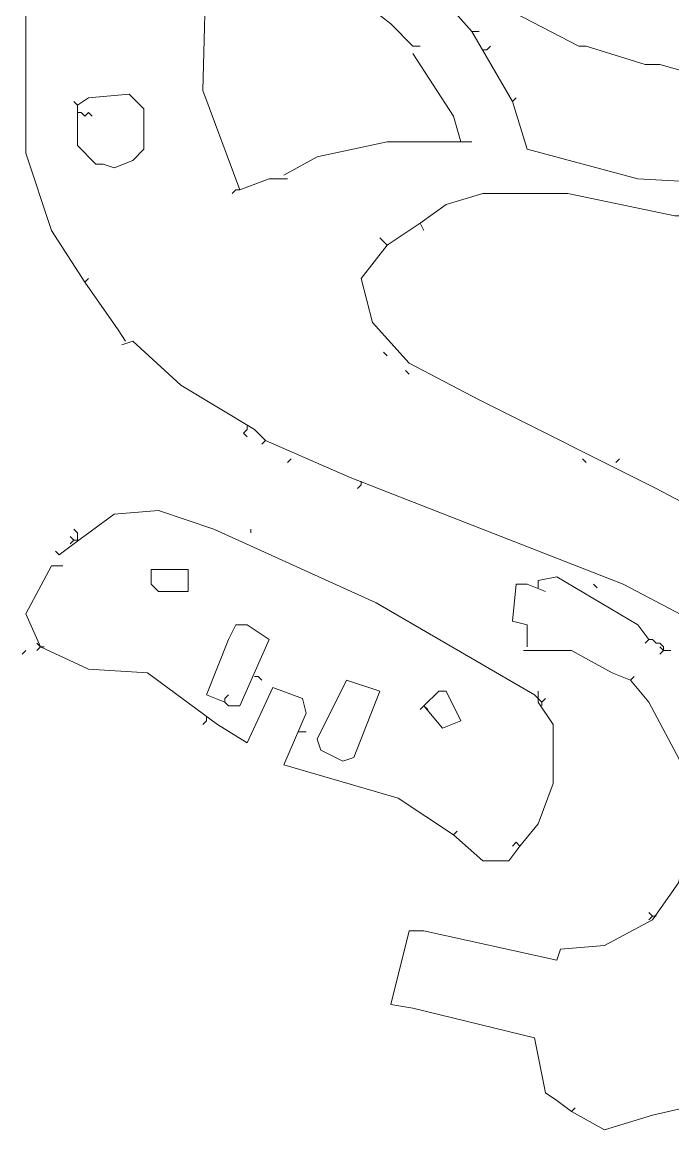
# Model space of a CAD drawing. Header units: millimetres. Extents: x -91 to 120, y -182 to 176.
# Drawn here: x -89.5 to -27.9, y -182 to -77.2 of the extents above; entities that cross this region are included whole.
import ezdxf

# ---------------------------------------------------------------- set-up
doc = ezdxf.new("R2010")
doc.units = ezdxf.units.MM
doc.header["$MEASUREMENT"] = 0
doc.layers.add('Katman 1', color=7, linetype='Continuous')

msp = doc.modelspace()

# ---------------------------------------------------------------- linework, layer by layer
at = {"layer": 'Katman 1', "lineweight": 9}
for points, knots in [([(-83.5782, -101.816), (-83.5782, -101.816), (-86.7177, -96.9323), (-86.7177, -96.9323), (-86.7177, -96.9323), (-86.7177, -96.9323), (-89.1596, -89.6067), (-89.1596, -89.6067), (-89.1596, -89.6067), (-89.1596, -89.6067), (-89.1596, -26.816), (-89.1596, -26.816), (-89.1596, -26.816), (-89.1596, -26.816), (-82.5317, -26.4672), (-82.5317, -26.4672), (-82.5317, -26.4672), (-82.5317, -26.4672), (-82.5317, -22.9788), (-82.5317, -22.9788), (-82.5317, -22.9788), (-82.5317, -22.9788), (-88.8107, -22.6299), (-88.8107, -22.6299), (-88.8107, -22.6299), (-88.8107, -22.6299), (-88.4619, 8.0677), (-88.4619, 8.0677), (-88.4619, 8.0677), (-88.4619, 8.0677), (-85.3224, 9.4631), (-85.3224, 9.4631), (-85.3224, 9.4631), (-85.3224, 9.4631), (-82.1828, 9.4631), (-82.1828, 9.4631), (-82.1828, 9.4631), (-82.1828, 9.4631), (-77.2991, 7.0212), (-77.2991, 7.0212), (-77.2991, 7.0212), (-77.2991, 7.0212), (-74.8572, 3.5329), (-74.8572, 3.5329), (-74.8572, 3.5329), (-74.8572, 3.5329), (-74.5084, -8.3276), (-74.5084, -8.3276), (-74.5084, -8.3276), (-74.5084, -8.3276), (-72.7642, -8.3276), (-72.7642, -8.3276), (-72.7642, -8.3276), (-72.7642, -8.3276), (-73.1131, -18.4439), (-73.1131, -18.4439), (-73.1131, -18.4439), (-73.1131, -18.4439), (-74.8572, -18.4439), (-74.8572, -18.4439), (-74.8572, -18.4439), (-74.8572, -18.4439), (-74.8572, -31.002), (-74.8572, -31.002), (-74.8572, -31.002), (-74.8572, -31.002), (-73.1131, -31.6997), (-73.1131, -31.6997), (-73.1131, -31.6997), (-73.1131, -31.6997), (-72.7642, -31.3509), (-72.7642, -31.3509)], [0, 0, 0, 0, 0.05263158, 0.05263158, 0.05263158, 0.05263158, 0.10526316, 0.10526316, 0.10526316, 0.10526316, 0.15789474, 0.15789474, 0.15789474, 0.15789474, 0.21052632, 0.21052632, 0.21052632, 0.21052632, 0.26315789, 0.26315789, 0.26315789, 0.26315789, 0.31578947, 0.31578947, 0.31578947, 0.31578947, 0.36842105, 0.36842105, 0.36842105, 0.36842105, 0.42105263, 0.42105263, 0.42105263, 0.42105263, 0.47368421, 0.47368421, 0.47368421, 0.47368421, 0.52631579, 0.52631579, 0.52631579, 0.52631579, 0.57894737, 0.57894737, 0.57894737, 0.57894737, 0.63157895, 0.63157895, 0.63157895, 0.63157895, 0.68421053, 0.68421053, 0.68421053, 0.68421053, 0.73684211, 0.73684211, 0.73684211, 0.73684211, 0.78947368, 0.78947368, 0.78947368, 0.78947368, 0.84210526, 0.84210526, 0.84210526, 0.84210526, 0.89473684, 0.89473684, 0.89473684, 0.89473684, 1, 1, 1, 1]), ([(-68.927, -93.0951), (-68.927, -93.0951), (-72.4154, -83.6765), (-72.4154, -83.6765), (-72.4154, -83.6765), (-72.4154, -83.6765), (-72.0665, -70.4206), (-72.0665, -70.4206), (-72.0665, -70.4206), (-72.0665, -70.4206), (-66.1363, -70.4206), (-66.1363, -70.4206), (-66.1363, -70.4206), (-66.1363, -70.4206), (-59.5084, -73.5602), (-59.5084, -73.5602), (-59.5084, -73.5602), (-59.5084, -73.5602), (-54.6247, -77.3974), (-54.6247, -77.3974), (-54.6247, -77.3974), (-54.6247, -77.3974), (-52.5316, -79.4904), (-52.5316, -79.4904), (-52.5316, -79.4904), (-52.5316, -79.4904), (-51.834, -79.4904), (-51.834, -79.4904)], [0, 0, 0, 0, 0.125, 0.125, 0.125, 0.125, 0.25, 0.25, 0.25, 0.25, 0.375, 0.375, 0.375, 0.375, 0.5, 0.5, 0.5, 0.5, 0.625, 0.625, 0.625, 0.625, 0.75, 0.75, 0.75, 0.75, 1, 1, 1, 1]), ([(-46.9503, -78.0951), (-46.9503, -78.0951), (-52.1828, -72.1648), (-52.1828, -72.1648), (-52.1828, -72.1648), (-52.1828, -72.1648), (-51.4851, -72.1648), (-51.4851, -72.1648), (-51.4851, -72.1648), (-51.4851, -72.1648), (-51.4851, -72.8625), (-51.4851, -72.8625)], [0, 0, 0, 0, 0.25, 0.25, 0.25, 0.25, 0.5, 0.5, 0.5, 0.5, 1, 1, 1, 1]), ([(-45.9038, -74.9555), (-45.9038, -74.9555), (-45.5549, -74.9555), (-45.5549, -74.9555), (-45.5549, -74.9555), (-45.5549, -74.9555), (-36.834, -79.4904), (-36.834, -79.4904), (-36.834, -79.4904), (-36.834, -79.4904), (-36.1363, -79.4904), (-36.1363, -79.4904), (-36.1363, -79.4904), (-36.1363, -79.4904), (-30.5549, -81.2346), (-30.5549, -81.2346), (-30.5549, -81.2346), (-30.5549, -81.2346), (-29.1596, -81.2346), (-29.1596, -81.2346), (-29.1596, -81.2346), (-29.1596, -81.2346), (-26.7177, -81.9323), (-26.7177, -81.9323), (-26.7177, -81.9323), (-26.7177, -81.9323), (-22.5317, -81.9323), (-22.5317, -81.9323), (-22.5317, -81.9323), (-22.5317, -81.9323), (-20.4386, -82.2811), (-20.4386, -82.2811), (-20.4386, -82.2811), (-20.4386, -82.2811), (-9.9735, -80.8858), (-9.9735, -80.8858), (-9.9735, -80.8858), (-9.9735, -80.8858), (0.4916, -76.6997), (0.4916, -76.6997), (0.4916, -76.6997), (0.4916, -76.6997), (3.6311, -74.9555), (3.6311, -74.9555), (3.6311, -74.9555), (3.6311, -74.9555), (4.3288, -75.3044), (4.3288, -75.3044)], [0, 0, 0, 0, 0.07692308, 0.07692308, 0.07692308, 0.07692308, 0.15384615, 0.15384615, 0.15384615, 0.15384615, 0.23076923, 0.23076923, 0.23076923, 0.23076923, 0.30769231, 0.30769231, 0.30769231, 0.30769231, 0.38461538, 0.38461538, 0.38461538, 0.38461538, 0.46153846, 0.46153846, 0.46153846, 0.46153846, 0.53846154, 0.53846154, 0.53846154, 0.53846154, 0.61538462, 0.61538462, 0.61538462, 0.61538462, 0.69230769, 0.69230769, 0.69230769, 0.69230769, 0.76923077, 0.76923077, 0.76923077, 0.76923077, 0.84615385, 0.84615385, 0.84615385, 0.84615385, 1, 1, 1, 1]), ([(-43.113, -84.723), (-43.113, -84.723), (-46.9503, -78.0951), (-46.9503, -78.0951), (-46.9503, -78.0951), (-46.9503, -78.0951), (-46.2526, -78.0951), (-46.2526, -78.0951)], [0, 0, 0, 0, 0.33333333, 0.33333333, 0.33333333, 0.33333333, 1, 1, 1, 1]), ([(-45.9038, -79.8393), (-45.9038, -79.8393), (-45.5549, -79.8393), (-45.5549, -79.8393), (-45.5549, -79.8393), (-45.5549, -79.8393), (-45.2061, -79.4904), (-45.2061, -79.4904)], [0, 0, 0, 0, 0.33333333, 0.33333333, 0.33333333, 0.33333333, 1, 1, 1, 1]), ([(-47.9968, -88.5602), (-47.9968, -88.5602), (-48.6944, -86.1183), (-48.6944, -86.1183), (-48.6944, -86.1183), (-48.6944, -86.1183), (-52.5316, -80.1881), (-52.5316, -80.1881)], [0, 0, 0, 0, 0.33333333, 0.33333333, 0.33333333, 0.33333333, 1, 1, 1, 1]), ([(-84.2758, -85.7695), (-84.2758, -85.7695), (-84.2758, -85.0718), (-84.2758, -85.0718), (-84.2758, -85.0718), (-84.2758, -85.0718), (-84.6247, -84.723), (-84.6247, -84.723)], [0, 0, 0, 0, 0.33333333, 0.33333333, 0.33333333, 0.33333333, 1, 1, 1, 1]), ([(-84.2758, -85.7695), (-84.2758, -85.7695), (-84.2758, -88.909), (-84.2758, -88.909), (-84.2758, -88.909), (-84.2758, -88.909), (-82.5317, -90.6532), (-82.5317, -90.6532), (-82.5317, -90.6532), (-82.5317, -90.6532), (-81.834, -90.6532), (-81.834, -90.6532), (-81.834, -90.6532), (-81.834, -90.6532), (-80.7875, -91.002), (-80.7875, -91.002), (-80.7875, -91.002), (-80.7875, -91.002), (-79.0433, -90.3044), (-79.0433, -90.3044), (-79.0433, -90.3044), (-79.0433, -90.3044), (-77.9968, -89.2579), (-77.9968, -89.2579), (-77.9968, -89.2579), (-77.9968, -89.2579), (-77.9968, -85.4206), (-77.9968, -85.4206), (-77.9968, -85.4206), (-77.9968, -85.4206), (-79.3921, -84.0253), (-79.3921, -84.0253), (-79.3921, -84.0253), (-79.3921, -84.0253), (-83.2293, -84.3741), (-83.2293, -84.3741), (-83.2293, -84.3741), (-83.2293, -84.3741), (-84.2758, -85.0718), (-84.2758, -85.0718)], [0, 0, 0, 0, 0.09090909, 0.09090909, 0.09090909, 0.09090909, 0.18181818, 0.18181818, 0.18181818, 0.18181818, 0.27272727, 0.27272727, 0.27272727, 0.27272727, 0.36363636, 0.36363636, 0.36363636, 0.36363636, 0.45454545, 0.45454545, 0.45454545, 0.45454545, 0.54545455, 0.54545455, 0.54545455, 0.54545455, 0.63636364, 0.63636364, 0.63636364, 0.63636364, 0.72727273, 0.72727273, 0.72727273, 0.72727273, 0.81818182, 0.81818182, 0.81818182, 0.81818182, 1, 1, 1, 1]), ([(-51.834, -96.2346), (-51.834, -96.2346), (-49.3921, -94.4904), (-49.3921, -94.4904), (-49.3921, -94.4904), (-49.3921, -94.4904), (-45.9038, -93.4439), (-45.9038, -93.4439), (-45.9038, -93.4439), (-45.9038, -93.4439), (-37.8805, -93.4439), (-37.8805, -93.4439), (-37.8805, -93.4439), (-37.8805, -93.4439), (-27.7642, -95.5369), (-27.7642, -95.5369), (-27.7642, -95.5369), (-27.7642, -95.5369), (-24.9735, -95.5369), (-24.9735, -95.5369), (-24.9735, -95.5369), (-24.9735, -95.5369), (-24.6247, -97.9788), (-24.6247, -97.9788), (-24.6247, -97.9788), (-24.6247, -97.9788), (-23.5782, -98.3276), (-23.5782, -98.3276), (-23.5782, -98.3276), (-23.5782, -98.3276), (-23.2293, -96.5834), (-23.2293, -96.5834), (-23.2293, -96.5834), (-23.2293, -96.5834), (-21.4851, -96.5834), (-21.4851, -96.5834), (-21.4851, -96.5834), (-21.4851, -96.5834), (-21.4851, -91.002), (-21.4851, -91.002), (-21.4851, -91.002), (-21.4851, -91.002), (-23.5782, -90.6532), (-23.5782, -90.6532), (-23.5782, -90.6532), (-23.5782, -90.6532), (-23.2293, -88.5602), (-23.2293, -88.5602), (-23.2293, -88.5602), (-23.2293, -88.5602), (-24.2758, -88.909), (-24.2758, -88.909), (-24.2758, -88.909), (-24.2758, -88.909), (-24.9735, -89.9555), (-24.9735, -89.9555), (-24.9735, -89.9555), (-24.9735, -89.9555), (-24.9735, -92.3974), (-24.9735, -92.3974), (-24.9735, -92.3974), (-24.9735, -92.3974), (-31.2526, -92.0485), (-31.2526, -92.0485), (-31.2526, -92.0485), (-31.2526, -92.0485), (-41.7177, -89.2579), (-41.7177, -89.2579), (-41.7177, -89.2579), (-41.7177, -89.2579), (-43.113, -84.723), (-43.113, -84.723), (-43.113, -84.723), (-43.113, -84.723), (-42.7642, -84.3741), (-42.7642, -84.3741)], [0, 0, 0, 0, 0.05, 0.05, 0.05, 0.05, 0.1, 0.1, 0.1, 0.1, 0.15, 0.15, 0.15, 0.15, 0.2, 0.2, 0.2, 0.2, 0.25, 0.25, 0.25, 0.25, 0.3, 0.3, 0.3, 0.3, 0.35, 0.35, 0.35, 0.35, 0.4, 0.4, 0.4, 0.4, 0.45, 0.45, 0.45, 0.45, 0.5, 0.5, 0.5, 0.5, 0.55, 0.55, 0.55, 0.55, 0.6, 0.6, 0.6, 0.6, 0.65, 0.65, 0.65, 0.65, 0.7, 0.7, 0.7, 0.7, 0.75, 0.75, 0.75, 0.75, 0.8, 0.8, 0.8, 0.8, 0.85, 0.85, 0.85, 0.85, 0.9, 0.9, 0.9, 0.9, 1, 1, 1, 1]), ([(-84.2758, -85.7695), (-84.2758, -85.7695), (-83.927, -85.7695), (-83.927, -85.7695), (-83.927, -85.7695), (-83.927, -85.7695), (-83.5782, -86.1183), (-83.5782, -86.1183), (-83.5782, -86.1183), (-83.5782, -86.1183), (-83.2293, -85.7695), (-83.2293, -85.7695), (-83.2293, -85.7695), (-83.2293, -85.7695), (-82.8805, -86.1183), (-82.8805, -86.1183)], [0, 0, 0, 0, 0.2, 0.2, 0.2, 0.2, 0.4, 0.4, 0.4, 0.4, 0.6, 0.6, 0.6, 0.6, 1, 1, 1, 1]), ([(-64.741, -91.6997), (-64.741, -91.6997), (-61.6014, -89.9555), (-61.6014, -89.9555), (-61.6014, -89.9555), (-61.6014, -89.9555), (-54.9735, -88.5602), (-54.9735, -88.5602), (-54.9735, -88.5602), (-54.9735, -88.5602), (-46.9503, -88.5602), (-46.9503, -88.5602)], [0, 0, 0, 0, 0.25, 0.25, 0.25, 0.25, 0.5, 0.5, 0.5, 0.5, 1, 1, 1, 1]), ([(-68.927, -93.0951), (-68.927, -93.0951), (-66.1363, -92.0485), (-66.1363, -92.0485), (-66.1363, -92.0485), (-66.1363, -92.0485), (-64.3921, -92.0485), (-64.3921, -92.0485)], [0, 0, 0, 0, 0.33333333, 0.33333333, 0.33333333, 0.33333333, 1, 1, 1, 1]), ([(-68.927, -93.0951), (-68.927, -93.0951), (-69.2758, -93.0951), (-69.2758, -93.0951), (-69.2758, -93.0951), (-69.2758, -93.0951), (-69.6247, -93.4439), (-69.6247, -93.4439)], [0, 0, 0, 0, 0.33333333, 0.33333333, 0.33333333, 0.33333333, 1, 1, 1, 1]), ([(-54.9735, -98.3276), (-54.9735, -98.3276), (-51.834, -96.2346), (-51.834, -96.2346), (-51.834, -96.2346), (-51.834, -96.2346), (-51.4851, -96.9323), (-51.4851, -96.9323)], [0, 0, 0, 0, 0.33333333, 0.33333333, 0.33333333, 0.33333333, 1, 1, 1, 1]), ([(-23.5782, -124.4904), (-23.5782, -124.4904), (-29.5084, -121.3509), (-29.5084, -121.3509), (-29.5084, -121.3509), (-29.5084, -121.3509), (-46.2526, -112.9788), (-46.2526, -112.9788), (-46.2526, -112.9788), (-46.2526, -112.9788), (-52.8805, -109.4904), (-52.8805, -109.4904), (-52.8805, -109.4904), (-52.8805, -109.4904), (-56.3689, -105.6532), (-56.3689, -105.6532), (-56.3689, -105.6532), (-56.3689, -105.6532), (-57.4154, -101.4672), (-57.4154, -101.4672), (-57.4154, -101.4672), (-57.4154, -101.4672), (-54.9735, -98.3276), (-54.9735, -98.3276), (-54.9735, -98.3276), (-54.9735, -98.3276), (-55.6712, -97.63), (-55.6712, -97.63)], [0, 0, 0, 0, 0.125, 0.125, 0.125, 0.125, 0.25, 0.25, 0.25, 0.25, 0.375, 0.375, 0.375, 0.375, 0.5, 0.5, 0.5, 0.5, 0.625, 0.625, 0.625, 0.625, 0.75, 0.75, 0.75, 0.75, 1, 1, 1, 1]), ([(-79.741, -107.3974), (-79.741, -107.3974), (-80.4386, -106.3509), (-80.4386, -106.3509), (-80.4386, -106.3509), (-80.4386, -106.3509), (-83.5782, -101.816), (-83.5782, -101.816), (-83.5782, -101.816), (-83.5782, -101.816), (-83.2293, -101.4672), (-83.2293, -101.4672)], [0, 0, 0, 0, 0.25, 0.25, 0.25, 0.25, 0.5, 0.5, 0.5, 0.5, 1, 1, 1, 1]), ([(-66.4851, -116.816), (-66.4851, -116.816), (-67.5317, -115.7695), (-67.5317, -115.7695), (-67.5317, -115.7695), (-67.5317, -115.7695), (-74.5084, -111.5834), (-74.5084, -111.5834), (-74.5084, -111.5834), (-74.5084, -111.5834), (-79.0433, -107.3974), (-79.0433, -107.3974), (-79.0433, -107.3974), (-79.0433, -107.3974), (-80.0898, -107.7462), (-80.0898, -107.7462)], [0, 0, 0, 0, 0.2, 0.2, 0.2, 0.2, 0.4, 0.4, 0.4, 0.4, 0.6, 0.6, 0.6, 0.6, 1, 1, 1, 1]), ([(-68.2293, -115.7695), (-68.2293, -115.7695), (-68.5782, -116.1183), (-68.5782, -116.1183), (-68.5782, -116.1183), (-68.5782, -116.1183), (-68.2293, -116.4672), (-68.2293, -116.4672)], [0, 0, 0, 0, 0.33333333, 0.33333333, 0.33333333, 0.33333333, 1, 1, 1, 1]), ([(-17.6479, -140.1881), (-17.6479, -140.1881), (-25.3223, -134.2579), (-25.3223, -134.2579), (-25.3223, -134.2579), (-25.3223, -134.2579), (-32.6479, -130.4206), (-32.6479, -130.4206), (-32.6479, -130.4206), (-32.6479, -130.4206), (-58.4619, -120.3044), (-58.4619, -120.3044), (-58.4619, -120.3044), (-58.4619, -120.3044), (-66.4851, -116.816), (-66.4851, -116.816), (-66.4851, -116.816), (-66.4851, -116.816), (-66.834, -117.1648), (-66.834, -117.1648)], [0, 0, 0, 0, 0.16666667, 0.16666667, 0.16666667, 0.16666667, 0.33333333, 0.33333333, 0.33333333, 0.33333333, 0.5, 0.5, 0.5, 0.5, 0.66666667, 0.66666667, 0.66666667, 0.66666667, 1, 1, 1, 1]), ([(-41.02, -140.8858), (-41.02, -140.8858), (-56.02, -132.1648), (-56.02, -132.1648), (-56.02, -132.1648), (-56.02, -132.1648), (-71.3689, -125.1881), (-71.3689, -125.1881), (-71.3689, -125.1881), (-71.3689, -125.1881), (-76.6014, -123.4439), (-76.6014, -123.4439), (-76.6014, -123.4439), (-76.6014, -123.4439), (-80.7875, -123.7927), (-80.7875, -123.7927), (-80.7875, -123.7927), (-80.7875, -123.7927), (-84.6247, -126.5834), (-84.6247, -126.5834), (-84.6247, -126.5834), (-84.6247, -126.5834), (-86.02, -127.6299), (-86.02, -127.6299), (-86.02, -127.6299), (-86.02, -127.6299), (-86.3689, -127.2811), (-86.3689, -127.2811)], [0, 0, 0, 0, 0.125, 0.125, 0.125, 0.125, 0.25, 0.25, 0.25, 0.25, 0.375, 0.375, 0.375, 0.375, 0.5, 0.5, 0.5, 0.5, 0.625, 0.625, 0.625, 0.625, 0.75, 0.75, 0.75, 0.75, 1, 1, 1, 1]), ([(-84.2758, -125.8858), (-84.2758, -125.8858), (-84.2758, -125.5369), (-84.2758, -125.5369), (-84.2758, -125.5369), (-84.2758, -125.5369), (-84.6247, -125.1881), (-84.6247, -125.1881)], [0, 0, 0, 0, 0.33333333, 0.33333333, 0.33333333, 0.33333333, 1, 1, 1, 1]), ([(-84.6247, -126.2346), (-84.6247, -126.2346), (-84.2758, -126.2346), (-84.2758, -126.2346), (-84.2758, -126.2346), (-84.2758, -126.2346), (-84.2758, -125.8858), (-84.2758, -125.8858)], [0, 0, 0, 0, 0.33333333, 0.33333333, 0.33333333, 0.33333333, 1, 1, 1, 1]), ([(-48.6944, -154.1416), (-48.6944, -154.1416), (-53.927, -150.6532), (-53.927, -150.6532), (-53.927, -150.6532), (-53.927, -150.6532), (-64.741, -147.5137), (-64.741, -147.5137), (-64.741, -147.5137), (-64.741, -147.5137), (-62.6479, -142.63), (-62.6479, -142.63), (-62.6479, -142.63), (-62.6479, -142.63), (-62.9968, -141.2346), (-62.9968, -141.2346), (-62.9968, -141.2346), (-62.9968, -141.2346), (-65.7875, -140.1881), (-65.7875, -140.1881), (-65.7875, -140.1881), (-65.7875, -140.1881), (-68.2293, -145.4206), (-68.2293, -145.4206), (-68.2293, -145.4206), (-68.2293, -145.4206), (-71.02, -143.6765), (-71.02, -143.6765), (-71.02, -143.6765), (-71.02, -143.6765), (-77.6479, -138.7927), (-77.6479, -138.7927), (-77.6479, -138.7927), (-77.6479, -138.7927), (-83.2293, -138.4439), (-83.2293, -138.4439), (-83.2293, -138.4439), (-83.2293, -138.4439), (-87.7642, -136.3509), (-87.7642, -136.3509), (-87.7642, -136.3509), (-87.7642, -136.3509), (-89.1596, -133.2113), (-89.1596, -133.2113), (-89.1596, -133.2113), (-89.1596, -133.2113), (-86.7177, -128.6765), (-86.7177, -128.6765), (-86.7177, -128.6765), (-86.7177, -128.6765), (-85.6712, -128.6765), (-85.6712, -128.6765)], [0, 0, 0, 0, 0.07142857, 0.07142857, 0.07142857, 0.07142857, 0.14285714, 0.14285714, 0.14285714, 0.14285714, 0.21428571, 0.21428571, 0.21428571, 0.21428571, 0.28571429, 0.28571429, 0.28571429, 0.28571429, 0.35714286, 0.35714286, 0.35714286, 0.35714286, 0.42857143, 0.42857143, 0.42857143, 0.42857143, 0.5, 0.5, 0.5, 0.5, 0.57142857, 0.57142857, 0.57142857, 0.57142857, 0.64285714, 0.64285714, 0.64285714, 0.64285714, 0.71428571, 0.71428571, 0.71428571, 0.71428571, 0.78571429, 0.78571429, 0.78571429, 0.78571429, 0.85714286, 0.85714286, 0.85714286, 0.85714286, 1, 1, 1, 1]), ([(-76.6014, -131.1183), (-76.6014, -131.1183), (-73.8107, -131.1183), (-73.8107, -131.1183), (-73.8107, -131.1183), (-73.8107, -131.1183), (-73.8107, -129.0253), (-73.8107, -129.0253), (-73.8107, -129.0253), (-73.8107, -129.0253), (-77.2991, -129.0253), (-77.2991, -129.0253), (-77.2991, -129.0253), (-77.2991, -129.0253), (-77.2991, -130.4206), (-77.2991, -130.4206), (-77.2991, -130.4206), (-77.2991, -130.4206), (-76.9503, -130.7695), (-76.9503, -130.7695), (-76.9503, -130.7695), (-76.9503, -130.7695), (-76.6014, -131.1183), (-76.6014, -131.1183)], [0, 0, 0, 0, 0.14285714, 0.14285714, 0.14285714, 0.14285714, 0.28571429, 0.28571429, 0.28571429, 0.28571429, 0.42857143, 0.42857143, 0.42857143, 0.42857143, 0.57142857, 0.57142857, 0.57142857, 0.57142857, 0.71428571, 0.71428571, 0.71428571, 0.71428571, 1, 1, 1, 1]), ([(-30.2061, -135.6532), (-30.2061, -135.6532), (-31.2526, -134.2579), (-31.2526, -134.2579), (-31.2526, -134.2579), (-31.2526, -134.2579), (-38.927, -129.723), (-38.927, -129.723), (-38.927, -129.723), (-38.927, -129.723), (-40.6712, -130.0718), (-40.6712, -130.0718), (-40.6712, -130.0718), (-40.6712, -130.0718), (-40.6712, -130.7695), (-40.6712, -130.7695)], [0, 0, 0, 0, 0.2, 0.2, 0.2, 0.2, 0.4, 0.4, 0.4, 0.4, 0.6, 0.6, 0.6, 0.6, 1, 1, 1, 1]), ([(-41.7177, -136.3509), (-41.7177, -136.3509), (-41.7177, -134.2579), (-41.7177, -134.2579), (-41.7177, -134.2579), (-41.7177, -134.2579), (-43.113, -133.909), (-43.113, -133.909), (-43.113, -133.909), (-43.113, -133.909), (-42.7642, -130.4206), (-42.7642, -130.4206), (-42.7642, -130.4206), (-42.7642, -130.4206), (-41.7177, -130.4206), (-41.7177, -130.4206), (-41.7177, -130.4206), (-41.7177, -130.4206), (-39.9735, -131.1183), (-39.9735, -131.1183)], [0, 0, 0, 0, 0.16666667, 0.16666667, 0.16666667, 0.16666667, 0.33333333, 0.33333333, 0.33333333, 0.33333333, 0.5, 0.5, 0.5, 0.5, 0.66666667, 0.66666667, 0.66666667, 0.66666667, 1, 1, 1, 1]), ([(-70.3223, -141.5834), (-70.3223, -141.5834), (-72.0665, -140.8858), (-72.0665, -140.8858), (-72.0665, -140.8858), (-72.0665, -140.8858), (-69.9735, -135.6532), (-69.9735, -135.6532), (-69.9735, -135.6532), (-69.9735, -135.6532), (-69.2758, -134.2579), (-69.2758, -134.2579), (-69.2758, -134.2579), (-69.2758, -134.2579), (-68.2293, -134.2579), (-68.2293, -134.2579), (-68.2293, -134.2579), (-68.2293, -134.2579), (-66.1363, -135.6532), (-66.1363, -135.6532), (-66.1363, -135.6532), (-66.1363, -135.6532), (-68.927, -141.9323), (-68.927, -141.9323), (-68.927, -141.9323), (-68.927, -141.9323), (-69.9735, -141.9323), (-69.9735, -141.9323), (-69.9735, -141.9323), (-69.9735, -141.9323), (-70.3223, -141.5834), (-70.3223, -141.5834)], [0, 0, 0, 0, 0.11111111, 0.11111111, 0.11111111, 0.11111111, 0.22222222, 0.22222222, 0.22222222, 0.22222222, 0.33333333, 0.33333333, 0.33333333, 0.33333333, 0.44444444, 0.44444444, 0.44444444, 0.44444444, 0.55555556, 0.55555556, 0.55555556, 0.55555556, 0.66666667, 0.66666667, 0.66666667, 0.66666667, 0.77777778, 0.77777778, 0.77777778, 0.77777778, 1, 1, 1, 1]), ([(-28.8107, -136.6997), (-28.8107, -136.6997), (-28.8107, -136.3509), (-28.8107, -136.3509), (-28.8107, -136.3509), (-28.8107, -136.3509), (-29.1596, -136.002), (-29.1596, -136.002), (-29.1596, -136.002), (-29.1596, -136.002), (-29.5084, -136.002), (-29.5084, -136.002), (-29.5084, -136.002), (-29.5084, -136.002), (-29.8572, -135.6532), (-29.8572, -135.6532), (-29.8572, -135.6532), (-29.8572, -135.6532), (-30.2061, -135.6532), (-30.2061, -135.6532), (-30.2061, -135.6532), (-30.2061, -135.6532), (-30.5549, -136.002), (-30.5549, -136.002)], [0, 0, 0, 0, 0.14285714, 0.14285714, 0.14285714, 0.14285714, 0.28571429, 0.28571429, 0.28571429, 0.28571429, 0.42857143, 0.42857143, 0.42857143, 0.42857143, 0.57142857, 0.57142857, 0.57142857, 0.57142857, 0.71428571, 0.71428571, 0.71428571, 0.71428571, 1, 1, 1, 1]), ([(-31.9503, -139.4904), (-31.9503, -139.4904), (-33.6944, -138.7927), (-33.6944, -138.7927), (-33.6944, -138.7927), (-33.6944, -138.7927), (-37.5317, -136.6997), (-37.5317, -136.6997), (-37.5317, -136.6997), (-37.5317, -136.6997), (-42.0665, -136.6997), (-42.0665, -136.6997)], [0, 0, 0, 0, 0.25, 0.25, 0.25, 0.25, 0.5, 0.5, 0.5, 0.5, 1, 1, 1, 1]), ([(-67.5317, -139.1416), (-67.5317, -139.1416), (-67.1828, -139.1416), (-67.1828, -139.1416), (-67.1828, -139.1416), (-67.1828, -139.1416), (-66.834, -139.4904), (-66.834, -139.4904)], [0, 0, 0, 0, 0.33333333, 0.33333333, 0.33333333, 0.33333333, 1, 1, 1, 1]), ([(-37.5317, -180.3044), (-37.5317, -180.3044), (-38.927, -179.2579), (-38.927, -179.2579), (-38.927, -179.2579), (-38.927, -179.2579), (-39.9735, -178.5602), (-39.9735, -178.5602), (-39.9735, -178.5602), (-39.9735, -178.5602), (-40.6712, -175.0718), (-40.6712, -175.0718), (-40.6712, -175.0718), (-40.6712, -175.0718), (-41.02, -173.3276), (-41.02, -173.3276), (-41.02, -173.3276), (-41.02, -173.3276), (-52.5316, -170.5369), (-52.5316, -170.5369), (-52.5316, -170.5369), (-52.5316, -170.5369), (-54.6247, -170.1881), (-54.6247, -170.1881), (-54.6247, -170.1881), (-54.6247, -170.1881), (-52.8805, -163.2113), (-52.8805, -163.2113), (-52.8805, -163.2113), (-52.8805, -163.2113), (-51.4851, -163.2113), (-51.4851, -163.2113), (-51.4851, -163.2113), (-51.4851, -163.2113), (-38.927, -166.002), (-38.927, -166.002), (-38.927, -166.002), (-38.927, -166.002), (-38.5782, -164.9555), (-38.5782, -164.9555), (-38.5782, -164.9555), (-38.5782, -164.9555), (-34.3921, -164.6067), (-34.3921, -164.6067), (-34.3921, -164.6067), (-34.3921, -164.6067), (-29.8572, -162.1648), (-29.8572, -162.1648), (-29.8572, -162.1648), (-29.8572, -162.1648), (-27.4154, -158.6765), (-27.4154, -158.6765), (-27.4154, -158.6765), (-27.4154, -158.6765), (-26.3689, -154.4904), (-26.3689, -154.4904), (-26.3689, -154.4904), (-26.3689, -154.4904), (-27.0665, -147.5137), (-27.0665, -147.5137), (-27.0665, -147.5137), (-27.0665, -147.5137), (-30.2061, -141.5834), (-30.2061, -141.5834), (-30.2061, -141.5834), (-30.2061, -141.5834), (-31.9503, -139.4904), (-31.9503, -139.4904), (-31.9503, -139.4904), (-31.9503, -139.4904), (-31.6014, -139.1416), (-31.6014, -139.1416)], [0, 0, 0, 0, 0.05263158, 0.05263158, 0.05263158, 0.05263158, 0.10526316, 0.10526316, 0.10526316, 0.10526316, 0.15789474, 0.15789474, 0.15789474, 0.15789474, 0.21052632, 0.21052632, 0.21052632, 0.21052632, 0.26315789, 0.26315789, 0.26315789, 0.26315789, 0.31578947, 0.31578947, 0.31578947, 0.31578947, 0.36842105, 0.36842105, 0.36842105, 0.36842105, 0.42105263, 0.42105263, 0.42105263, 0.42105263, 0.47368421, 0.47368421, 0.47368421, 0.47368421, 0.52631579, 0.52631579, 0.52631579, 0.52631579, 0.57894737, 0.57894737, 0.57894737, 0.57894737, 0.63157895, 0.63157895, 0.63157895, 0.63157895, 0.68421053, 0.68421053, 0.68421053, 0.68421053, 0.73684211, 0.73684211, 0.73684211, 0.73684211, 0.78947368, 0.78947368, 0.78947368, 0.78947368, 0.84210526, 0.84210526, 0.84210526, 0.84210526, 0.89473684, 0.89473684, 0.89473684, 0.89473684, 1, 1, 1, 1]), ([(-59.1596, -147.1648), (-59.1596, -147.1648), (-58.1131, -146.816), (-58.1131, -146.816), (-58.1131, -146.816), (-58.1131, -146.816), (-55.6712, -140.5369), (-55.6712, -140.5369), (-55.6712, -140.5369), (-55.6712, -140.5369), (-58.8107, -139.4904), (-58.8107, -139.4904), (-58.8107, -139.4904), (-58.8107, -139.4904), (-61.6014, -145.0718), (-61.6014, -145.0718), (-61.6014, -145.0718), (-61.6014, -145.0718), (-61.2526, -146.1183), (-61.2526, -146.1183), (-61.2526, -146.1183), (-61.2526, -146.1183), (-59.1596, -147.1648), (-59.1596, -147.1648)], [0, 0, 0, 0, 0.14285714, 0.14285714, 0.14285714, 0.14285714, 0.28571429, 0.28571429, 0.28571429, 0.28571429, 0.42857143, 0.42857143, 0.42857143, 0.42857143, 0.57142857, 0.57142857, 0.57142857, 0.57142857, 0.71428571, 0.71428571, 0.71428571, 0.71428571, 1, 1, 1, 1]), ([(-70.3223, -141.5834), (-70.3223, -141.5834), (-70.3223, -141.2346), (-70.3223, -141.2346), (-70.3223, -141.2346), (-70.3223, -141.2346), (-69.9735, -140.8858), (-69.9735, -140.8858)], [0, 0, 0, 0, 0.33333333, 0.33333333, 0.33333333, 0.33333333, 1, 1, 1, 1]), ([(-51.4851, -141.9323), (-51.4851, -141.9323), (-50.0898, -140.5369), (-50.0898, -140.5369), (-50.0898, -140.5369), (-50.0898, -140.5369), (-49.3921, -140.5369), (-49.3921, -140.5369), (-49.3921, -140.5369), (-49.3921, -140.5369), (-47.9968, -143.3276), (-47.9968, -143.3276), (-47.9968, -143.3276), (-47.9968, -143.3276), (-49.741, -144.0253), (-49.741, -144.0253), (-49.741, -144.0253), (-49.741, -144.0253), (-51.4851, -141.9323), (-51.4851, -141.9323), (-51.4851, -141.9323), (-51.4851, -141.9323), (-51.834, -142.2811), (-51.834, -142.2811)], [0, 0, 0, 0, 0.14285714, 0.14285714, 0.14285714, 0.14285714, 0.28571429, 0.28571429, 0.28571429, 0.28571429, 0.42857143, 0.42857143, 0.42857143, 0.42857143, 0.57142857, 0.57142857, 0.57142857, 0.57142857, 0.71428571, 0.71428571, 0.71428571, 0.71428571, 1, 1, 1, 1]), ([(-42.4154, -155.1881), (-42.4154, -155.1881), (-40.6712, -153.0951), (-40.6712, -153.0951), (-40.6712, -153.0951), (-40.6712, -153.0951), (-39.2758, -149.2578), (-39.2758, -149.2578), (-39.2758, -149.2578), (-39.2758, -149.2578), (-39.2758, -143.6765), (-39.2758, -143.6765), (-39.2758, -143.6765), (-39.2758, -143.6765), (-40.6712, -141.5834), (-40.6712, -141.5834), (-40.6712, -141.5834), (-40.6712, -141.5834), (-40.6712, -140.5369), (-40.6712, -140.5369)], [0, 0, 0, 0, 0.16666667, 0.16666667, 0.16666667, 0.16666667, 0.33333333, 0.33333333, 0.33333333, 0.33333333, 0.5, 0.5, 0.5, 0.5, 0.66666667, 0.66666667, 0.66666667, 0.66666667, 1, 1, 1, 1]), ([(-40.3224, -141.5834), (-40.3224, -141.5834), (-40.6712, -141.2346), (-40.6712, -141.2346), (-40.6712, -141.2346), (-40.6712, -141.2346), (-41.02, -140.8858), (-41.02, -140.8858)], [0, 0, 0, 0, 0.33333333, 0.33333333, 0.33333333, 0.33333333, 1, 1, 1, 1]), ([(-42.4154, -155.1881), (-42.4154, -155.1881), (-43.4619, -156.5834), (-43.4619, -156.5834), (-43.4619, -156.5834), (-43.4619, -156.5834), (-45.9038, -156.5834), (-45.9038, -156.5834), (-45.9038, -156.5834), (-45.9038, -156.5834), (-48.6944, -154.1416), (-48.6944, -154.1416), (-48.6944, -154.1416), (-48.6944, -154.1416), (-48.3456, -153.7927), (-48.3456, -153.7927)], [0, 0, 0, 0, 0.2, 0.2, 0.2, 0.2, 0.4, 0.4, 0.4, 0.4, 0.6, 0.6, 0.6, 0.6, 1, 1, 1, 1]), ([(-42.4154, -155.1881), (-42.4154, -155.1881), (-42.7642, -154.8392), (-42.7642, -154.8392), (-42.7642, -154.8392), (-42.7642, -154.8392), (-43.113, -155.1881), (-43.113, -155.1881)], [0, 0, 0, 0, 0.33333333, 0.33333333, 0.33333333, 0.33333333, 1, 1, 1, 1]), ([(-37.5317, -180.3044), (-37.5317, -180.3044), (-34.3921, -182.0486), (-34.3921, -182.0486), (-34.3921, -182.0486), (-34.3921, -182.0486), (-29.8572, -180.6532), (-29.8572, -180.6532), (-29.8572, -180.6532), (-29.8572, -180.6532), (-25.3223, -179.6067), (-25.3223, -179.6067), (-25.3223, -179.6067), (-25.3223, -179.6067), (-15.9037, -182.0486), (-15.9037, -182.0486), (-15.9037, -182.0486), (-15.9037, -182.0486), (-4.3921, -181.6997), (-4.3921, -181.6997), (-4.3921, -181.6997), (-4.3921, -181.6997), (7.4683, -178.2113), (7.4683, -178.2113), (7.4683, -178.2113), (7.4683, -178.2113), (18.98, -173.6765), (18.98, -173.6765), (18.98, -173.6765), (18.98, -173.6765), (22.4683, -173.6765), (22.4683, -173.6765), (22.4683, -173.6765), (22.4683, -173.6765), (27.0032, -176.1183), (27.0032, -176.1183), (27.0032, -176.1183), (27.0032, -176.1183), (27.7009, -176.1183), (27.7009, -176.1183), (27.7009, -176.1183), (27.7009, -176.1183), (30.1428, -176.4671), (30.1428, -176.4671), (30.1428, -176.4671), (30.1428, -176.4671), (34.6776, -174.3741), (34.6776, -174.3741), (34.6776, -174.3741), (34.6776, -174.3741), (37.1195, -171.5834), (37.1195, -171.5834), (37.1195, -171.5834), (37.1195, -171.5834), (37.8172, -169.4904), (37.8172, -169.4904), (37.8172, -169.4904), (37.8172, -169.4904), (37.4684, -163.909), (37.4684, -163.909), (37.4684, -163.909), (37.4684, -163.909), (36.073, -161.4672), (36.073, -161.4672), (36.073, -161.4672), (36.073, -161.4672), (36.4218, -161.1183), (36.4218, -161.1183)], [0, 0, 0, 0, 0.05555556, 0.05555556, 0.05555556, 0.05555556, 0.11111111, 0.11111111, 0.11111111, 0.11111111, 0.16666667, 0.16666667, 0.16666667, 0.16666667, 0.22222222, 0.22222222, 0.22222222, 0.22222222, 0.27777778, 0.27777778, 0.27777778, 0.27777778, 0.33333333, 0.33333333, 0.33333333, 0.33333333, 0.38888889, 0.38888889, 0.38888889, 0.38888889, 0.44444444, 0.44444444, 0.44444444, 0.44444444, 0.5, 0.5, 0.5, 0.5, 0.55555556, 0.55555556, 0.55555556, 0.55555556, 0.61111111, 0.61111111, 0.61111111, 0.61111111, 0.66666667, 0.66666667, 0.66666667, 0.66666667, 0.72222222, 0.72222222, 0.72222222, 0.72222222, 0.77777778, 0.77777778, 0.77777778, 0.77777778, 0.83333333, 0.83333333, 0.83333333, 0.83333333, 0.88888889, 0.88888889, 0.88888889, 0.88888889, 1, 1, 1, 1])]:
    msp.add_open_spline(points, degree=3, knots=knots, dxfattribs=at)
for points in [[(-54.9735, -108.7927), (-54.9735, -108.7927), (-55.3224, -108.4439), (-55.3224, -108.4439)], [(-52.8805, -110.5369), (-52.8805, -110.5369), (-53.2293, -110.1881), (-53.2293, -110.1881)], [(-68.2293, -115.7695), (-68.2293, -115.7695), (-68.2293, -115.4206), (-68.2293, -115.4206)], [(-64.3921, -118.909), (-64.3921, -118.909), (-64.0433, -118.5602), (-64.0433, -118.5602)], [(-36.1363, -118.909), (-36.1363, -118.909), (-36.4851, -118.5602), (-36.4851, -118.5602)], [(-33.3456, -118.909), (-33.3456, -118.909), (-32.9968, -118.5602), (-32.9968, -118.5602)], [(-57.4154, -121.002), (-57.4154, -121.002), (-57.7642, -121.3509), (-57.7642, -121.3509)], [(-57.4154, -121.002), (-57.4154, -121.002), (-57.4154, -120.6532), (-57.4154, -120.6532)], [(-67.8805, -125.5369), (-67.8805, -125.5369), (-67.8805, -125.1881), (-67.8805, -125.1881)], [(-84.6247, -126.2346), (-84.6247, -126.2346), (-84.9735, -125.8858), (-84.9735, -125.8858)], [(-84.6247, -126.2346), (-84.6247, -126.2346), (-84.9735, -126.5834), (-84.9735, -126.5834)], [(-35.0898, -130.7695), (-35.0898, -130.7695), (-35.4386, -130.4206), (-35.4386, -130.4206)], [(-87.7642, -136.3509), (-87.7642, -136.3509), (-88.113, -136.002), (-88.113, -136.002)], [(-89.5084, -137.0485), (-89.5084, -137.0485), (-89.1596, -136.6997), (-89.1596, -136.6997)], [(-87.7642, -136.3509), (-87.7642, -136.3509), (-88.113, -136.6997), (-88.113, -136.6997)], [(-87.7642, -136.3509), (-87.7642, -136.3509), (-87.4154, -136.3509), (-87.4154, -136.3509)], [(-28.8107, -136.6997), (-28.8107, -136.6997), (-29.1596, -136.3509), (-29.1596, -136.3509)], [(-28.8107, -136.6997), (-28.8107, -136.6997), (-29.1596, -137.0485), (-29.1596, -137.0485)], [(-28.8107, -136.6997), (-28.8107, -136.6997), (-28.1131, -136.6997), (-28.1131, -136.6997)], [(-40.3224, -141.5834), (-40.3224, -141.5834), (-39.9735, -141.2346), (-39.9735, -141.2346)], [(-51.4851, -141.9323), (-51.4851, -141.9323), (-51.1363, -142.2811), (-51.1363, -142.2811)], [(-40.3224, -141.5834), (-40.3224, -141.5834), (-40.3224, -141.9323), (-40.3224, -141.9323)], [(-72.0665, -143.3276), (-72.0665, -143.3276), (-72.4154, -143.6765), (-72.4154, -143.6765)], [(-72.0665, -143.3276), (-72.0665, -143.3276), (-72.0665, -142.9788), (-72.0665, -142.9788)], [(-63.3456, -144.3741), (-63.3456, -144.3741), (-62.6479, -144.3741), (-62.6479, -144.3741)], [(-29.8572, -161.816), (-29.8572, -161.816), (-30.2061, -161.4672), (-30.2061, -161.4672)], [(-29.8572, -161.816), (-29.8572, -161.816), (-30.2061, -162.1648), (-30.2061, -162.1648)], [(-29.8572, -161.816), (-29.8572, -161.816), (-29.5084, -161.816), (-29.5084, -161.816)], [(-37.5317, -180.3044), (-37.5317, -180.3044), (-37.1828, -179.9555), (-37.1828, -179.9555)]]:
    msp.add_open_spline(points, degree=3, dxfattribs=at)

doc.saveas('drawing.dxf')
